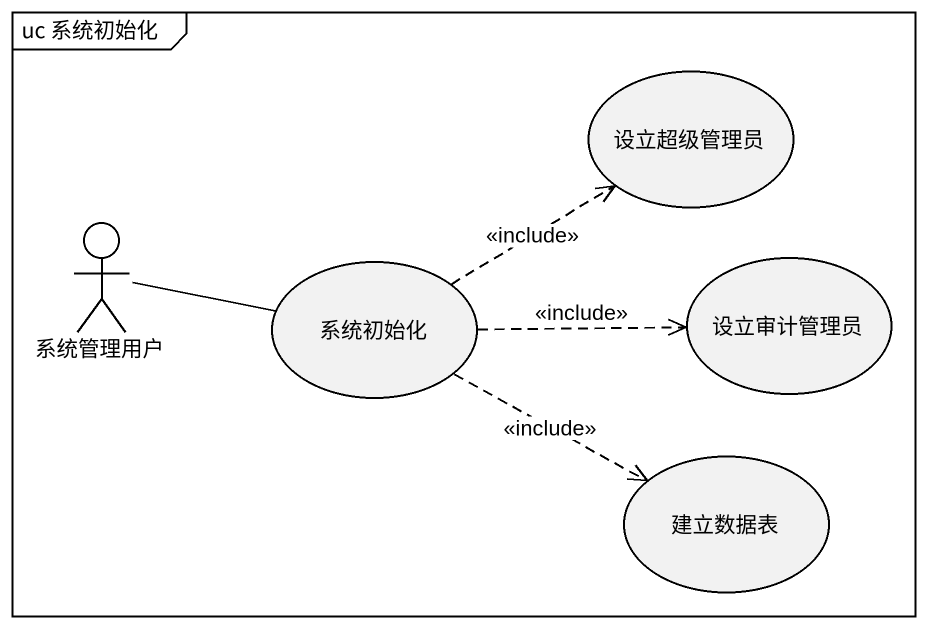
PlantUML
@startuml
mainframe uc 系统初始化
usecase 设立超级管理员
actor 系统管理用户
usecase 系统初始化
usecase 设立审计管理员
usecase 建立数据表
系统管理用户 -right- 系统初始化
系统初始化 .up.> 设立超级管理员 : <<include>>
系统初始化 .right.> 设立审计管理员 : <<include>>
系统初始化 .right.> 建立数据表 : <<include>>
@enduml
